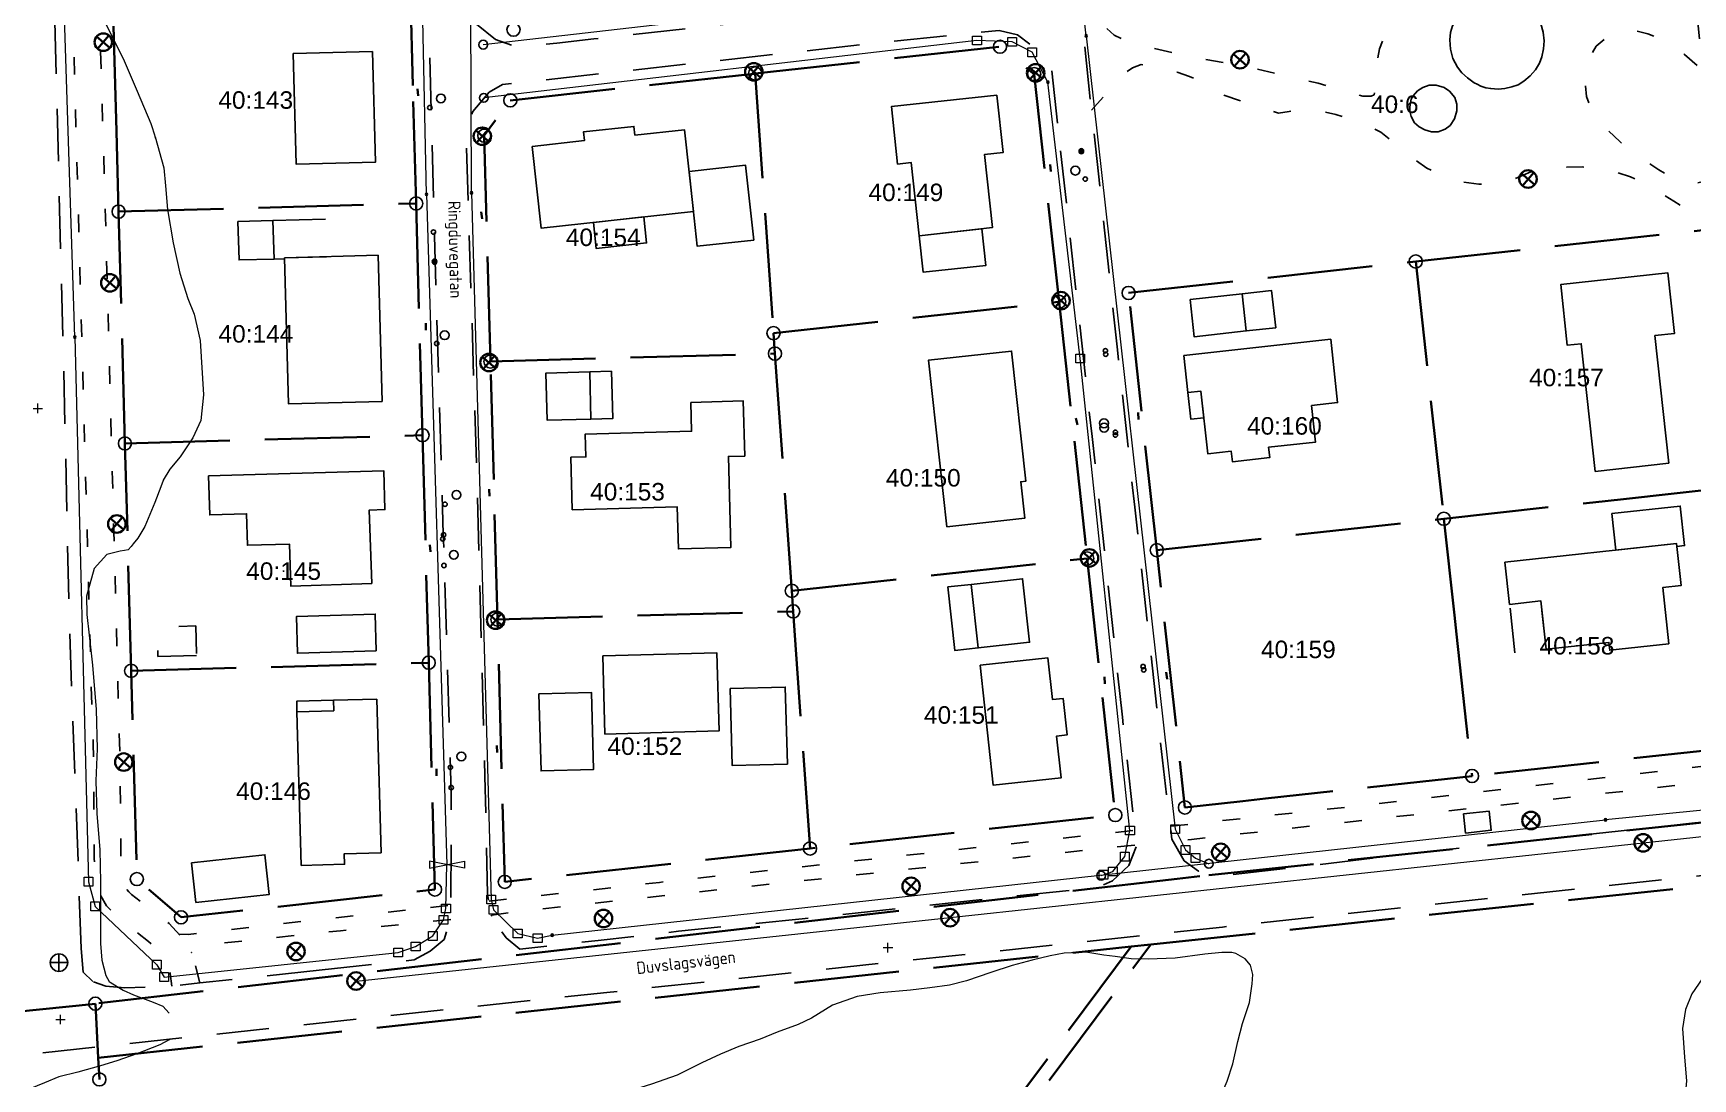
# Model space of a CAD drawing. Header units: metres. Extents: x -12 to 120691, y -61 to 6149382.
# Drawn here: x 119829.8 to 120019.4, y 6148450.2 to 6148569.7 of the extents above; entities that cross this region are included whole.
import ezdxf
from ezdxf.enums import TextEntityAlignment as Align

# ---------------------------------------------------------------- set-up
doc = ezdxf.new("R2010")
doc.units = ezdxf.units.M
for name, pattern in [('Annan_avgränsning_gångban', [6, 2, -4]), ('Annan_avgränsning_körbana', [10, 6, -4]), ('Fastighetsgräns', [16, 12, -4]), ('Heldragen__fast_', [0]), ('Heldragen__skalber__', [0]), ('Heldragen_linje', [2, 1, 1]), ('Streckad__fast_', [10.24, 5.12, -5.12]), ('Stödmur', [0])]:
    doc.linetypes.add(name, pattern=pattern)
doc.layers.get('0').update_dxf_attribs({"linetype": 'CONTINUOUS'})
for name, color, linetype, lineweight in [('BOSTAD.L_LINE', 9, 'Heldragen_linje', 25), ('BYGPREL_LINE', 9, 'Streckad__fast_', 25), ('DR_LINE', 9, 'Heldragen__fast_', 18), ('FASTGR_LINE', 7, 'Fastighetsgräns', 35), ('GÅNGBK_LINE', 9, 'Annan_avgränsning_gångban', 25), ('HÖJDK-1_LINE', 9, 'Heldragen_linje', 18), ('HÖJDK-2_LINE', 9, 'Heldragen_linje', 18), ('KÖRBANK_LINE', 9, 'Annan_avgränsning_körbana', 25), ('LINJE_LINE', 9, 'Heldragen__fast_', 18), ('SKÄRMTL_LINE', 9, 'Heldragen_linje', 25), ('STÖDM_LINE', 9, 'Stödmur', 25), ('TBOSTL_LINE', 9, 'Heldragen_linje', 25), ('TRAFO.L_LINE', 9, 'Heldragen_linje', 25), ('TSKÄRTL_LINE', 9, 'Heldragen_linje', 25), ('TUTHU.L_LINE', 9, 'Heldragen_linje', 25), ('UTHUSL_LINE', 9, 'Heldragen_linje', 25)]:
    doc.layers.add(name, color=color, linetype=linetype, lineweight=lineweight)
for name, color, linetype in [('DAG_POINT', 3, 'CONTINUOUS'), ('DDI_POINT', 9, 'CONTINUOUS'), ('DIB_POINT', 9, 'CONTINUOUS'), ('DRG_POINT', 3, 'CONTINUOUS'), ('DRN_POINT', 7, 'CONTINUOUS'), ('DSP_POINT', 9, 'CONTINUOUS'), ('FASTID_POINT', 9, 'CONTINUOUS'), ('FIXP_POINT', 9, 'CONTINUOUS'), ('FREGNRT_TEXT', 9, 'CONTINUOUS'), ('GRÄ_POINT', 9, 'CONTINUOUS'), ('HPF_POINT', 7, 'CONTINUOUS'), ('SAG_POINT', 1, 'CONTINUOUS'), ('STOLP.B_POINT', 9, 'CONTINUOUS'), ('VSV_POINT', 5, 'CONTINUOUS'), ('väg-gatunamn text', 3, 'CONTINUOUS')]:
    doc.layers.add(name, color=color, linetype=linetype)
doc.styles.add('ISO', font='iso.shx')
doc.styles.add('Standard_CAD', font='ARIAL.TTF', dxfattribs={"height": 0.2})

# ---------------------------------------------------------------- blocks, each defined once
blk = doc.blocks.new('Plus__fast_')
at = {"color": 0, "linetype": 'Heldragen__skalber__', "lineweight": 0, "flags": 128}
for points in [[(-0.0675, 0), (0.0675, 0)], [(0, -0.0675), (0, 0.0675)]]:
    blk.add_lwpolyline(points, dxfattribs=at)
blk = doc.blocks.new('Belysningsstolpe')
at = {"color": 0, "linetype": 'Heldragen__skalber__', "lineweight": 35, "flags": 128}
for points in [[(-0.38, 0.325), (0.38, -0.325)], [(-0.325, -0.38), (0.325, 0.38)]]:
    blk.add_lwpolyline(points, dxfattribs=at)
at = {"color": 0, "linetype": 'Heldragen__skalber__', "lineweight": 35}
blk.add_circle((0, 0), 0.5, dxfattribs=at)
blk = doc.blocks.new('Gränspunkt')
at = {"color": 0, "linetype": 'Heldragen__skalber__', "lineweight": 25}
blk.add_circle((0, 0), 0.5, dxfattribs=at)
blk = doc.blocks.new('Rektangel')
at = {"color": 0, "linetype": 'Heldragen__skalber__', "lineweight": 0, "flags": 128}
blk.add_lwpolyline([(-0.5, -0.5), (-0.5, 0.5), (0.5, 0.5), (0.5, -0.5), (-0.5, -0.5)], dxfattribs=at)
blk = doc.blocks.new('Stompunkt_i_höjd')
at = {"color": 0, "linetype": 'Heldragen__skalber__', "lineweight": 25, "flags": 128}
for points in [[(0.5, 0), (-0.5, 0)], [(0, 0.5), (0, -0.5)]]:
    blk.add_lwpolyline(points, dxfattribs=at)
at = {"color": 0, "linetype": 'Heldragen__skalber__', "lineweight": 25}
blk.add_circle((0, 0), 0.5, dxfattribs=at)
blk = doc.blocks.new('DOSSYMB_22')
at = {"color": 0, "linetype": 'Heldragen__skalber__', "lineweight": 0, "flags": 128}
blk.add_lwpolyline([(-50, 10), (-50, -10), (50, 10), (50, -10), (-50, 10)], dxfattribs=at)
blk = doc.blocks.new('DIB')
blk.add_hatch(color=0).paths.add_polyline_path([(0.3, 0, 1), (-0.3, 0, 1)], flags=0)
at = {"color": 0, "linetype": 'Heldragen__skalber__', "lineweight": 0, "flags": 128}
blk.add_lwpolyline([(0.3, 0, 1), (-0.3, 0, 1), (0.3, 0)], format="xyb", dxfattribs=at)
blk = doc.blocks.new('Cirkel')
blk.add_ellipse((0, 0), major_axis=(0.5, 0), ratio=1)
blk = doc.blocks.new('Rutnätspunkt_1')
at = {"color": 0, "linetype": 'Heldragen__skalber__', "lineweight": 25, "flags": 128}
for points in [[(-0.5, 0), (-0.08, 0)], [(0, 0.5), (0, 0.08)], [(0.5, 0), (0.08, 0)], [(0, -0.5), (0, -0.08)]]:
    blk.add_lwpolyline(points, dxfattribs=at)
blk = doc.blocks.new('Ventil')
at = {"color": 0, "linetype": 'Heldragen__skalber__', "lineweight": 35, "flags": 128}
blk.add_lwpolyline([(-0.4, 0), (0.4, 0)], dxfattribs=at)

msp = doc.modelspace()

# ---------------------------------------------------------------- linework, layer by layer
at = {"layer": 'BOSTAD.L_LINE', "flags": 128}
for points in [[(119868.607, 6148567.66), (119868.954, 6148555.004), (119859.897, 6148554.756), (119859.55, 6148567.411), (119868.607, 6148567.66)], [(119939.931, 6148562.666), (119940.65, 6148556.096), (119938.506, 6148555.861), (119939.42, 6148547.511), (119931.059, 6148546.596), (119930.145, 6148554.946), (119928.598, 6148554.776), (119927.879, 6148561.347), (119939.931, 6148562.666)], [(119886.845, 6148556.801), (119892.809, 6148557.455), (119892.7, 6148558.449), (119898.466, 6148559.081), (119898.575, 6148558.087), (119904.24, 6148558.707), (119905.264, 6148549.363), (119887.868, 6148547.457), (119886.845, 6148556.801)], [(119869.705, 6148527.661), (119869.246, 6148544.355), (119858.55, 6148544.061), (119859.009, 6148527.368), (119869.705, 6148527.661)], [(120016.717, 6148520.583), (120008.297, 6148519.661), (120006.7, 6148534.253), (120005.109, 6148534.079), (120004.351, 6148541.007), (120016.598, 6148542.349), (120017.356, 6148535.42), (120015.119, 6148535.175), (120016.717, 6148520.583)], [(119934.215, 6148513.335), (119932.132, 6148532.371), (119941.625, 6148533.41), (119943.252, 6148518.549), (119942.655, 6148518.483), (119943.113, 6148514.309), (119934.215, 6148513.335)], [(119961.297, 6148532.914), (119978.077, 6148534.75), (119978.869, 6148527.514), (119975.887, 6148527.187), (119976.344, 6148523.012), (119970.975, 6148522.424), (119971.106, 6148521.232), (119966.852, 6148520.766), (119966.721, 6148521.959), (119964.037, 6148521.665), (119963.253, 6148528.822), (119961.762, 6148528.659), (119961.297, 6148532.914)], [(119904.959, 6148527.549), (119910.957, 6148527.714), (119911.13, 6148521.416), (119909.271, 6148521.365), (119909.556, 6148510.969), (119903.558, 6148510.805), (119903.426, 6148515.602), (119891.432, 6148515.274), (119891.267, 6148521.272), (119892.977, 6148521.318), (119892.905, 6148523.918), (119905.051, 6148524.251), (119904.959, 6148527.549)], [(119868.523, 6148506.828), (119859.255, 6148506.552), (119859.112, 6148511.35), (119854.316, 6148511.212), (119854.212, 6148514.811), (119850.006, 6148514.693), (119849.877, 6148519.14), (119869.899, 6148519.721), (119870.027, 6148515.293), (119868.228, 6148515.241), (119868.523, 6148506.828)], [(120016.712, 6148499.961), (120016.01, 6148506.372), (120018.098, 6148506.601), (120017.569, 6148511.421), (119997.986, 6148509.277), (119998.514, 6148504.456), (120002.093, 6148504.847), (120002.697, 6148499.331), (120009.855, 6148500.115), (120009.952, 6148499.221), (120016.712, 6148499.961)], [(119894.905, 6148498.562), (119907.949, 6148498.922), (119908.196, 6148489.996), (119895.151, 6148489.635), (119894.905, 6148498.562)], [(119938.023, 6148497.501), (119945.776, 6148498.35), (119946.299, 6148493.579), (119947.492, 6148493.71), (119947.949, 6148489.534), (119946.756, 6148489.404), (119947.279, 6148484.633), (119939.525, 6148483.783), (119938.023, 6148497.501)], [(119869.099, 6148493.633), (119869.58, 6148476.08), (119865.381, 6148475.965), (119865.414, 6148474.765), (119860.456, 6148474.629), (119859.975, 6148492.181), (119864.174, 6148492.297), (119864.141, 6148493.497), (119869.099, 6148493.633)]]:
    msp.add_lwpolyline(points, dxfattribs=at)
at = {"layer": 'BYGPREL_LINE', "flags": 128}
for points in [[(119999.119, 6148498.939), (119998.514, 6148504.456), (120002.093, 6148504.847), (120002.697, 6148499.331), (119999.119, 6148498.939)], [(119848.496, 6148498.606), (119844.092, 6148498.491), (119844.013, 6148501.873), (119848.414, 6148502.002), (119848.496, 6148498.606)]]:
    msp.add_lwpolyline(points, dxfattribs=at)
at = {"layer": 'DR_LINE', "flags": 128}
for points in [[(119834.584, 6148535.01), (119832.31, 6148605.805)], [(119950.138, 6148569.42), (119946.914, 6148598.899)], [(119874.762, 6148551.321), (119873.92, 6148591.14)], [(119944.104, 6148580.593), (119942.539, 6148576.822), (119939.936, 6148575.301), (119936.845, 6148574.811), (119881.259, 6148568.422)], [(119879.922, 6148551.485), (119879.836, 6148572.637)], [(119950.138, 6148569.42), (119960.295, 6148478.781), (119961.49, 6148476.395), (119962.63, 6148475.474), (119964.149, 6148474.825)], [(119945.772, 6148564.127), (119943.956, 6148567.549), (119941.677, 6148568.741), (119937.664, 6148568.9), (119881.318, 6148562.347)], [(119951.839, 6148473.459), (119952.11, 6148473.568), (119953.194, 6148473.948), (119954.549, 6148475.631), (119955.143, 6148478.614), (119949.461, 6148532.573), (119945.772, 6148564.127)], [(119874.762, 6148551.321), (119877.102, 6148474.702)], [(119879.922, 6148551.485), (119882.149, 6148470.747), (119882.421, 6148469.554), (119885.189, 6148466.844), (119887.467, 6148466.304), (119889.137, 6148466.664)], [(119834.584, 6148535.01), (119836.156, 6148472.771), (119836.917, 6148469.952), (119843.973, 6148463.287), (119844.787, 6148461.877), (119871.523, 6148464.664), (119873.529, 6148465.371), (119875.481, 6148466.565), (119876.727, 6148468.41), (119876.997, 6148469.712), (119877.102, 6148474.702)], [(120041.045, 6148482.974), (120009.477, 6148479.839)], [(119889.137, 6148466.664), (120009.477, 6148479.839)]]:
    msp.add_lwpolyline(points, dxfattribs=at)
at = {"layer": 'FASTGR_LINE', "flags": 128}
for points in [[(119872.886, 6148575.766), (119873.265, 6148561.939)], [(119839.339, 6148558.557), (119838.892, 6148574.834)], [(119912.316, 6148565.123), (119940.294, 6148568.188), (119944.196, 6148565.06), (119947.046, 6148539.033)], [(119884.345, 6148562.061), (119912.316, 6148565.123)], [(119912.316, 6148565.123), (119914.418, 6148535.461)], [(119873.265, 6148561.939), (119873.585, 6148550.277)], [(119882.077, 6148532.222), (119881.367, 6148558.027), (119884.345, 6148562.061)], [(119839.592, 6148549.343), (119839.339, 6148558.557)], [(119839.592, 6148549.343), (119873.585, 6148550.277)], [(119840.317, 6148522.853), (119839.592, 6148549.343)], [(119873.585, 6148550.277), (119874.312, 6148523.787)], [(119987.787, 6148543.64), (120020.59, 6148547.232), (120022.77, 6148527.323)], [(119954.983, 6148540.048), (119987.787, 6148543.64)], [(119987.787, 6148543.64), (119991.005, 6148514.247)], [(119914.418, 6148535.461), (119947.046, 6148539.033)], [(119947.046, 6148539.033), (119950.256, 6148509.707)], [(119958.202, 6148510.654), (119954.983, 6148540.048)], [(119914.418, 6148535.461), (119914.584, 6148533.116)], [(119882.077, 6148532.222), (119914.584, 6148533.116)], [(119882.886, 6148502.734), (119882.077, 6148532.222)], [(119914.584, 6148533.116), (119916.505, 6148506.013)], [(119840.317, 6148522.853), (119874.312, 6148523.787)], [(119841.031, 6148496.862), (119840.317, 6148522.853)], [(119874.312, 6148523.787), (119875.025, 6148497.797)], [(120023.809, 6148517.839), (120027.028, 6148488.439), (119994.225, 6148484.847)], [(120008.027, 6148516.11), (120011.519, 6148516.492)], [(120011.519, 6148516.492), (120023.809, 6148517.839)], [(119991.005, 6148514.247), (120008.027, 6148516.11)], [(119958.202, 6148510.654), (119991.005, 6148514.247)], [(119991.005, 6148514.247), (119992.212, 6148503.238)], [(119968.044, 6148481.979), (119961.42, 6148481.254), (119958.202, 6148510.654)], [(119916.505, 6148506.013), (119950.256, 6148509.707)], [(119950.256, 6148509.707), (119953.466, 6148480.384), (119918.591, 6148476.565)], [(119916.505, 6148506.013), (119916.671, 6148503.662)], [(119882.886, 6148502.734), (119916.671, 6148503.662)], [(119916.671, 6148503.662), (119918.591, 6148476.565)], [(119992.212, 6148503.238), (119992.449, 6148501.06)], [(119918.591, 6148476.565), (119883.709, 6148472.746), (119882.886, 6148502.734)], [(119992.449, 6148501.06), (119994.225, 6148484.847)], [(119875.025, 6148497.797), (119875.738, 6148471.873), (119846.727, 6148468.697), (119841.684, 6148473.067), (119841.031, 6148496.862)], [(119841.031, 6148496.862), (119875.025, 6148497.797)], [(120135.188, 6148491.808), (119963.131, 6148473.403)], [(119957.508, 6148465.587), (120132.484, 6148484.176)], [(119994.225, 6148484.847), (119970.633, 6148482.263)], [(119970.633, 6148482.263), (119968.044, 6148481.979)], [(119960.531, 6148473.109), (119836.936, 6148458.828)], [(119963.131, 6148473.403), (119960.531, 6148473.109)], [(119837.264, 6148452.653), (119955.279, 6148465.367)], [(119955.279, 6148465.367), (119840.23, 6148311.098)], [(119840.619, 6148308.992), (119957.508, 6148465.587)], [(119955.279, 6148465.367), (119957.508, 6148465.587)], [(119827.559, 6148457.858), (119836.936, 6148458.828)], [(119837.264, 6148452.653), (119836.936, 6148458.828)], [(119837.396, 6148450.174), (119837.264, 6148452.653)]]:
    msp.add_lwpolyline(points, dxfattribs=at)
at = {"layer": 'GÅNGBK_LINE', "flags": 128}
for points in [[(119831.152, 6148607.371), (119832.34, 6148607.324), (119832.89, 6148607.014), (119833.021, 6148606.881), (119833.421, 6148606.161), (119835.076, 6148546.179), (119836.478, 6148495.023), (119836.707, 6148488.536), (119836.817, 6148475.378), (119836.924, 6148473.632), (119837.086, 6148472.493), (119837.489, 6148471.305), (119838.226, 6148470.001), (119839.721, 6148468.476), (119843.019, 6148465.936), (119844.55, 6148464.417), (119845.002, 6148463.641), (119845.264, 6148462.999), (119845.502, 6148462.275), (119845.684, 6148460.833)], [(119848.866, 6148461.202), (119848.357, 6148463.231), (119847.882, 6148464.773), (119846.858, 6148466.409), (119845.361, 6148467.979), (119841.069, 6148471.298), (119840.76, 6148471.604), (119840.215, 6148472.297), (119839.888, 6148473.31), (119839.757, 6148486.153), (119838.184, 6148545.38), (119836.433, 6148606.282), (119837.277, 6148607.24), (119838.241, 6148607.287), (119862.666, 6148608.599)], [(120019.359, 6148577.075), (120017.495, 6148575.145), (120016.818, 6148574.444), (120016.142, 6148573.738), (120015.307, 6148573.195), (120013.629, 6148572.412), (120011.827, 6148572.017), (120009.769, 6148571.644), (120008.182, 6148571.459), (120006.593, 6148571.608), (120005.411, 6148572.088), (120004.106, 6148573.082), (120002.112, 6148574.519), (119999.778, 6148575.856), (119997.211, 6148576.487), (119994.495, 6148576.663), (119992.16, 6148576.335), (119989.798, 6148575.596), (119987.729, 6148574.212), (119985.957, 6148572.44), (119984.514, 6148570.215), (119983.639, 6148567.956), (119983.268, 6148565.593), (119983.169, 6148563.395), (119983.052, 6148562.697), (119982.706, 6148562.547), (119981.757, 6148562.538), (119980.371, 6148562.904), (119976.658, 6148564.018), (119973.261, 6148564.791), (119967.694, 6148566.072), (119962.759, 6148566.892), (119957.279, 6148568.126), (119955.159, 6148568.669), (119953.354, 6148569.508), (119951.919, 6148570.79), (119950.912, 6148572.018), (119949.345, 6148573.928)], [(120021.951, 6148553.093), (120020.67, 6148552.798), (120019.776, 6148552.592), (120018.551, 6148552.775), (120017.127, 6148553.261), (120015.569, 6148554.11), (120014.043, 6148555.114), (120012.339, 6148556.332), (120011.093, 6148557.359), (120009.865, 6148558.542), (120008.655, 6148559.866), (120007.769, 6148561.136), (120007.319, 6148562.486), (120007.13, 6148564.133), (120007.203, 6148565.536), (120007.531, 6148566.765), (120008.416, 6148568.236), (120009.568, 6148569.203), (120010.771, 6148569.774), (120011.939, 6148570.03), (120013.092, 6148569.956), (120014.316, 6148569.647), (120016.121, 6148568.946), (120017.855, 6148567.869), (120018.488, 6148567.314), (120020.617, 6148565.451)], [(119950.748, 6148560.956), (119952.4, 6148562.787), (119952.811, 6148563.242), (119953.631, 6148564.297), (119954.578, 6148565.184), (119955.447, 6148565.766), (119956.406, 6148566.147), (119957.556, 6148565.996), (119959.029, 6148565.695), (119960.549, 6148565.297), (119961.962, 6148564.789), (119963.062, 6148564.245), (119964.442, 6148563.465), (119965.198, 6148562.852), (119972.122, 6148560.588), (119973.339, 6148560.791), (119974.466, 6148560.969), (119975.674, 6148561.008), (119976.806, 6148560.865), (119978.659, 6148560.44), (119980.445, 6148559.889), (119982.118, 6148559.32), (119983.814, 6148558.411), (119985.51, 6148557.037), (119986.947, 6148555.762), (119989.073, 6148554.3), (119990.94, 6148553.434), (119993.263, 6148552.705), (119994.995, 6148552.476), (119996.931, 6148552.484), (119998.964, 6148553.039), (120000.933, 6148553.881), (120002.839, 6148554.258), (120005.054, 6148554.411), (120006.858, 6148554.451), (120008.632, 6148554.265), (120010.578, 6148553.908), (120012.335, 6148553.311), (120013.971, 6148552.557), (120015.675, 6148551.55), (120017.297, 6148550.542), (120018.684, 6148549.605), (120019.96, 6148548.501), (120020.877, 6148547.538), (120022.764, 6148545.558)], [(119959.763, 6148479.101), (119985.82, 6148481.938), (120029.221, 6148486.961)], [(120029.333, 6148485.081), (120026.844, 6148484.833), (120000.918, 6148481.904), (119962.169, 6148477.61), (119960.089, 6148477.355)], [(119881.914, 6148470.534), (119901.376, 6148472.694), (119953.317, 6148478.382), (119955.678, 6148478.646)], [(119882.175, 6148468.838), (119882.247, 6148468.939), (119885.556, 6148469.399), (119932.101, 6148474.436), (119953.644, 6148476.736), (119955.861, 6148476.972)], [(119846.518, 6148466.765), (119847.527, 6148466.734), (119857.76, 6148467.928), (119875.22, 6148469.816)], [(119875.22, 6148469.816), (119877.547, 6148470.068)], [(119877.539, 6148468.453), (119875.49, 6148468.249), (119864.947, 6148467.16), (119849.324, 6148465.527), (119848.609, 6148465.251), (119847.938, 6148464.662), (119847.921, 6148464.647)]]:
    msp.add_lwpolyline(points, dxfattribs=at)
at = {"layer": 'HÖJDK-1_LINE', "flags": 128}
msp.add_lwpolyline([(120074.375, 6148367.805), (120074.58, 6148368.437), (120074.924, 6148369.419), (120075.429, 6148371.015), (120075.883, 6148372.737), (120076.33, 6148374.606), (120076.746, 6148376.55), (120077.144, 6148378.842), (120077.472, 6148381.183), (120077.676, 6148383.527), (120078.145, 6148386.162), (120078.806, 6148388.374), (120079.488, 6148390.189), (120079.95, 6148392.008), (120080.24, 6148393.585), (120080.699, 6148395.8), (120081.453, 6148398.578), (120082.383, 6148400.759), (120083.293, 6148403.164), (120083.887, 6148405.055), (120084.961, 6148407.332), (120086.197, 6148409.582), (120088.456, 6148412.429), (120089.862, 6148414.453), (120091.111, 6148417.024), (120092.936, 6148419.928), (120095.052, 6148422.803), (120097.497, 6148425.769), (120099.988, 6148428.933), (120102.99, 6148431.647), (120105.35, 6148433.441), (120107.806, 6148435.137), (120110.043, 6148437.048), (120112.617, 6148439.602), (120114.96, 6148442.25), (120116.465, 6148444.42), (120117.722, 6148446.866), (120118.234, 6148448.635), (120118.634, 6148451.174), (120118.24, 6148453.109), (120117.283, 6148455.056), (120116.812, 6148456.87), (120116.862, 6148458.945), (120116.305, 6148460.562), (120116.044, 6148461.692), (120116.322, 6148463.194), (120116.935, 6148464.937), (120117.496, 6148466.557), (120118.125, 6148467.978), (120119.011, 6148469.134), (120119.993, 6148470.24), (120121.174, 6148471.253), (120123.198, 6148472.379), (120125.665, 6148473.417), (120128.577, 6148474.391), (120131.094, 6148475.464), (120132.761, 6148476.595), (120133.846, 6148477.822), (120134.497, 6148478.933), (120134.642, 6148479.759), (120134.361, 6148480.345), (120133.837, 6148481.258), (120133.39, 6148481.797), (120132.818, 6148482.207), (120131.801, 6148482.697), (120130.819, 6148483.041), (120129.697, 6148483.175), (120128.475, 6148483.222), (120127.361, 6148483.119), (120125.801, 6148482.986), (120124.216, 6148482.819), (120122.135, 6148482.631), (120119.461, 6148482.339), (120117.082, 6148482.044), (120115.078, 6148481.938), (120112.605, 6148481.873), (120109.86, 6148481.79), (120106.84, 6148481.585), (120103.87, 6148481.377), (120101.147, 6148481.159), (120098.521, 6148480.823), (120095.867, 6148480.384), (120093.263, 6148479.976), (120089.897, 6148479.701), (120085.842, 6148479.313), (120082.153, 6148478.983), (120078.809, 6148478.674), (120075.763, 6148478.31), (120072.665, 6148477.929), (120069.789, 6148477.491), (120067.384, 6148477.04), (120065.295, 6148476.438), (120063.454, 6148475.797), (120061.337, 6148475.003), (120059.742, 6148473.746), (120058.547, 6148471.596), (120058.132, 6148469.404), (120058.214, 6148468.067), (120058.222, 6148465.521), (120057.892, 6148463.378), (120057.053, 6148461.517), (120055.721, 6148459.491), (120054.284, 6148456.974), (120053.804, 6148455.092), (120053.31, 6148454.431), (120052.4, 6148454.041), (120051.239, 6148454.055), (120048.48, 6148454.493), (120046.444, 6148455.333), (120043.867, 6148457.431), (120041.756, 6148459.488), (120039.368, 6148461.189), (120037.564, 6148462.444), (120036.637, 6148463.112), (120035.597, 6148464.169), (120034.165, 6148465.461), (120032.284, 6148466), (120030.312, 6148466.248), (120027.939, 6148466.236), (120026.128, 6148465.899), (120024.581, 6148465.136), (120021.372, 6148462.898), (120019.344, 6148459.948), (120018.615, 6148458.182), (120018.255, 6148455.99), (120018.483, 6148452.723), (120018.717, 6148450), (120018.483, 6148447.459), (120017.778, 6148444.754), (120017.334, 6148442.884), (120017.339, 6148440.858), (120017.3, 6148438.288), (120016.436, 6148435.981), (120014.924, 6148433.614), (120012.921, 6148431.232), (120011.557, 6148429.379), (120009.458, 6148427.024), (120007.548, 6148424.688), (120006.316, 6148421.773), (120005.881, 6148419.778), (120005.296, 6148417.294), (120004.601, 6148415.182), (120004.272, 6148413.866), (120003.974, 6148412.056), (120003.195, 6148410.266), (120001.497, 6148408.424), (119999.834, 6148408.051), (119997.441, 6148408.314), (119994.61, 6148408.878), (119991.838, 6148409.943), (119988.513, 6148411.746), (119985.081, 6148413.182), (119982.362, 6148414.408), (119978.881, 6148416.235), (119975.401, 6148418.01), (119972.833, 6148419.375), (119971.418, 6148420.713), (119969.288, 6148422.922), (119966.151, 6148426.593), (119964.426, 6148429.098), (119964.111, 6148430.204), (119963.498, 6148432.663), (119962.765, 6148435.842), (119962.844, 6148437.793), (119963.117, 6148440.358), (119963.472, 6148443.613), (119963.635, 6148444.864), (119963.666, 6148444.9), (119964.111, 6148445.881), (119964.888, 6148447.15), (119965.552, 6148448.373), (119966.241, 6148449.966), (119966.911, 6148451.955), (119967.476, 6148454.489), (119967.987, 6148456.555), (119968.781, 6148458.962), (119969.117, 6148461.08), (119969.19, 6148462.179), (119968.901, 6148463.248), (119968.311, 6148463.952), (119967.772, 6148464.264), (119967.247, 6148464.552), (119966.792, 6148464.695), (119965.655, 6148464.668), (119963.699, 6148464.492), (119960.304, 6148464.019), (119957.236, 6148463.9), (119955.285, 6148463.964), (119953.436, 6148464.218), (119952.154, 6148464.392), (119950.084, 6148464.714), (119947.635, 6148464.616), (119946.022, 6148464.298), (119943.96, 6148463.789), (119941.7, 6148463.188), (119939.237, 6148462.376), (119936.475, 6148461.434), (119934.538, 6148460.958), (119932.282, 6148460.639), (119930.052, 6148460.381), (119926.611, 6148460.072), (119923.958, 6148459.659), (119921.145, 6148458.653), (119918.768, 6148457.156), (119917.246, 6148456.455), (119914.831, 6148455.567), (119912.888, 6148454.773), (119910.473, 6148453.951), (119908.355, 6148453.049), (119906.21, 6148452.064), (119903.414, 6148450.652), (119900.477, 6148449.636), (119898.139, 6148448.911), (119896.063, 6148447.658), (119893.199, 6148444.865), (119890.082, 6148442.211), (119887.972, 6148440.477), (119886.765, 6148439.433), (119885.232, 6148438.203), (119883.507, 6148437.192), (119881.565, 6148436.42), (119879.743, 6148435.604), (119877.93, 6148434.513), (119877.842, 6148434.445), (119877.83, 6148434.439), (119877.742, 6148434.394), (119876.908, 6148434.021), (119876.234, 6148433.708), (119874.994, 6148432.867), (119872.994, 6148431.745), (119871.389, 6148430.58), (119868.628, 6148427.787), (119867.001, 6148426.243), (119865.57, 6148425.199), (119864.288, 6148424.088), (119862.961, 6148422.545), (119861.592, 6148420.323), (119860.087, 6148417.832), (119858.488, 6148415.516), (119857.378, 6148413.263), (119857.002, 6148410.447), (119857.376, 6148406.225), (119857.519, 6148403.108), (119857.698, 6148399.794), (119857.795, 6148396.949), (119857.246, 6148394.092), (119856.863, 6148391.431), (119856.418, 6148389.216), (119855.976, 6148387.396), (119856.221, 6148384.4), (119855.697, 6148380.659), (119854.429, 6148377.348), (119853.254, 6148374.727), (119852.718, 6148372.809), (119852.522, 6148372.263), (119852.43, 6148372.042), (119852.122, 6148370.751), (119851.759, 6148367.527), (119851.6, 6148364.811), (119851.559, 6148362.588), (119851.708, 6148360.335), (119852.006, 6148356.671), (119851.678, 6148353.514), (119850.709, 6148350.888), (119849.37, 6148349.259), (119848.062, 6148347.74), (119846.862, 6148346.157), (119846.329, 6148344.364), (119846.068, 6148342.738), (119846.185, 6148341.697), (119846.466, 6148340.654), (119847.039, 6148339.518), (119847.484, 6148338.854), (119847.521, 6148338.835), (119847.509, 6148338.835), (119847.521, 6148338.835), (119847.539, 6148338.791), (119847.769, 6148338.496), (119848.099, 6148337.959), (119848.737, 6148337.681), (119849.978, 6148337.315), (119851.7, 6148336.909), (119853.378, 6148336.79), (119855.775, 6148336.753), (119859.084, 6148336.59), (119861.111, 6148336.617), (119862.37, 6148336.534), (119863.217, 6148336.239), (119864.199, 6148335.891)], dxfattribs=at)
at = {"layer": 'HÖJDK-2_LINE', "flags": 128}
for points in [[(119829.875, 6148772.118), (119830.184, 6148770.974), (119831.714, 6148768.667), (119833.715, 6148767.47), (119835.693, 6148766.875), (119838.835, 6148766.489), (119842.811, 6148765.791), (119844.073, 6148764.934), (119844.686, 6148763.818), (119844.993, 6148761.935), (119843.888, 6148759.638), (119842.002, 6148757.924), (119839.311, 6148752.85), (119839.565, 6148749.779), (119839.783, 6148748.307), (119839.443, 6148746.977), (119839.451, 6148745.021), (119840.092, 6148743.56), (119841.364, 6148742.732), (119845.342, 6148740.586), (119847.442, 6148739.401), (119849.269, 6148737.491), (119850.985, 6148734.862), (119851.299, 6148732.163), (119850.603, 6148728.725), (119848.645, 6148725.786), (119846.456, 6148724.18), (119843.555, 6148722.436), (119842.599, 6148721.641), (119840.574, 6148719.692), (119839.075, 6148717.964), (119837.873, 6148716.137), (119837.156, 6148714.431), (119837.471, 6148713.512), (119838.558, 6148713.22), (119840.91, 6148713.482), (119844.279, 6148714.126), (119847.373, 6148714.018), (119848.585, 6148713.014), (119849.053, 6148711.442), (119849.016, 6148709.214), (119848.337, 6148706.716), (119847.262, 6148704.516), (119845.947, 6148702.59), (119844.622, 6148700.874), (119843.584, 6148699.778), (119842.269, 6148699.14), (119840.85, 6148698.177), (119838.73, 6148697.007), (119836.475, 6148696.324), (119835.1, 6148696.097), (119832.907, 6148695.243), (119831.443, 6148694.249), (119830.162, 6148692.7), (119829.629, 6148690.005), (119829.618, 6148686.515), (119830.26, 6148682.601), (119831.365, 6148675.556), (119831.318, 6148674.554), (119831.07, 6148662.6), (119831.774, 6148649.925), (119832.211, 6148641.107), (119832.894, 6148625.71), (119833.244, 6148617.664), (119833.194, 6148610.338), (119833.504, 6148598.321), (119834.921, 6148582.97), (119836.834, 6148574.976), (119838.179, 6148570.702), (119840.101, 6148566.859), (119841.704, 6148563.105), (119843.266, 6148559.405)], [(119843.266, 6148559.405), (119843.411, 6148558.96), (119843.822, 6148557.74), (119843.773, 6148557.883), (119844.75, 6148554.361), (119844.965, 6148552.305), (119845.18, 6148549.589), (119845.837, 6148545.794), (119846.576, 6148542.319), (119847.514, 6148539.409), (119848.232, 6148537.621), (119848.908, 6148534.617), (119849.287, 6148528.424), (119848.977, 6148525.489), (119848.058, 6148523.511), (119846.639, 6148521.34), (119845.458, 6148519.905), (119844.682, 6148518.672), (119844.687, 6148518.617), (119844.421, 6148517.912), (119843.75, 6148516.12), (119842.605, 6148513.35), (119841.808, 6148512.031), (119841.263, 6148511.38), (119841.034, 6148511.064), (119840.672, 6148510.679), (119840.275, 6148510.6), (119839.773, 6148510.532), (119838.247, 6148510.169), (119836.799, 6148508.552), (119835.922, 6148505.405), (119835.946, 6148503.285), (119836.242, 6148500.932), (119836.602, 6148497.514), (119837.042, 6148492.463), (119837.158, 6148487.944), (119837.001, 6148484.289), (119837.115, 6148480.58), (119837.46, 6148476.402), (119837.51, 6148472.736), (119837.532, 6148467.885), (119837.515, 6148465.711), (119837.661, 6148463.805), (119838.154, 6148462.047), (119838.501, 6148461.348), (119838.513, 6148461.347), (119838.501, 6148461.354), (119838.623, 6148461.28), (119839.428, 6148460.78), (119840.112, 6148460.377), (119841.282, 6148459.841), (119843.539, 6148458.999), (119844.642, 6148458.538), (119845.384, 6148457.735)], [(119845.454, 6148454.818), (119845.371, 6148454.713), (119844.308, 6148454.127), (119841.692, 6148453.08), (119839.385, 6148452.283), (119837.519, 6148451.72), (119834.935, 6148451.016), (119832.749, 6148450.472), (119831.135, 6148449.779), (119828.817, 6148448.817), (119825.911, 6148448.095), (119824.147, 6148447.646), (119822.454, 6148446.983), (119820.14, 6148446.238), (119818.127, 6148445.67), (119815.806, 6148444.496), (119813.943, 6148442.235), (119813.034, 6148439.485), (119812.496, 6148436.159), (119812.235, 6148433.521), (119812.122, 6148431.699), (119812.06, 6148431.293), (119812.047, 6148431.287), (119812.019, 6148431.182), (119811.652, 6148429.608), (119811.233, 6148427.57), (119810.694, 6148425.864), (119810.288, 6148424.315), (119809.549, 6148422.784), (119808.789, 6148422.006), (119807.797, 6148421.222), (119806.363, 6148419.986), (119805.647, 6148419.387), (119805.371, 6148419.17), (119805.32, 6148419.134), (119805.283, 6148419.104), (119805.27, 6148419.098), (119805.207, 6148419.05), (119805.176, 6148419.026), (119805.151, 6148419.008), (119805.132, 6148418.99)]]:
    msp.add_lwpolyline(points, dxfattribs=at)
at = {"layer": 'KÖRBANK_LINE', "flags": 128}
for points in [[(119835.322, 6148465.137), (119833.976, 6148502.13), (119833.24, 6148534.785), (119832.343, 6148569.543), (119831.152, 6148607.371), (119829.663, 6148640.503), (119828.449, 6148667.906), (119827.662, 6148689.429), (119826.532, 6148709.179), (119825.325, 6148724.918), (119824.494, 6148741.201), (119823.263, 6148758.635), (119821.781, 6148773.738), (119819.949, 6148787.827), (119817.467, 6148804.969), (119814.704, 6148821.245), (119813.244, 6148829.826), (119811.278, 6148840.785), (119808.144, 6148854.019), (119805.818, 6148864.137), (119802.439, 6148875.731), (119800.625, 6148882.054), (119798.839, 6148888.394)], [(119862.519, 6148462.67), (119869.132, 6148463.389), (119873.362, 6148463.826), (119875.196, 6148464.837), (119876.774, 6148466.148), (119877.539, 6148468.453), (119877.605, 6148482.801), (119876.689, 6148512.479), (119875.681, 6148546.593), (119874.484, 6148592.486), (119874.426, 6148604.233), (119878.262, 6148604.537), (119878.616, 6148590.003), (119879.003, 6148573.88), (119880.468, 6148570.767), (119882.638, 6148569.003), (119884.971, 6148568.187), (119889.644, 6148568.601), (119893.883, 6148569.089), (119933.02, 6148573.387), (119939.775, 6148574.184), (119941.591, 6148575.139), (119943.191, 6148576.667), (119944.236, 6148578.675), (119944.633, 6148580.4), (119942.738, 6148597.934), (119941.231, 6148611.913), (119945.043, 6148612.398), (119947.801, 6148588.137), (119949.201, 6148575.256), (119953.714, 6148533.551), (119955.688, 6148515.578), (119958.969, 6148485.651), (119959.944, 6148477.611), (119961.331, 6148475.167), (119962.964, 6148473.96), (119965.349, 6148473.401), (119993.661, 6148476.705), (120019.695, 6148479.5), (120023.59, 6148479.844), (120025.248, 6148479.989), (120027.592, 6148481.461), (120028.785, 6148483.229), (120029.427, 6148485.398), (120029.13, 6148487.767), (120025.459, 6148520.588), (120019.776, 6148573.253), (120014.785, 6148619.037), (120018.556, 6148619.466), (120020.641, 6148601.948), (120022.099, 6148588.514), (120022.59, 6148587.643), (120023.997, 6148585.61), (120026.444, 6148584.257), (120028.189, 6148583.852), (120059.589, 6148587.295), (120079.512, 6148589.388), (120080.51, 6148589.621), (120081.246, 6148590.442), (120082.455, 6148592.119), (120083.541, 6148594.321), (120083.941, 6148596.699), (120077.259, 6148613.3), (120072.2, 6148626.378), (120075.648, 6148627.862), (120111.307, 6148540.162), (120129.156, 6148496.221), (120130.455, 6148493.199), (120131.847, 6148490.461), (120133.28, 6148489.285), (120134.328, 6148489.312), (120138.94, 6148489.251)], [(119947.218, 6148556.293), (119950.808, 6148523.654), (119954.276, 6148491.563), (119955.875, 6148476.838), (119955.01, 6148474.609), (119953.133, 6148472.858), (119951.49, 6148472.111), (119941.587, 6148471.071), (119917.69, 6148468.534), (119903.581, 6148467.102), (119894.399, 6148466.053), (119885.43, 6148465.053), (119883.869, 6148466.343), (119882.175, 6148468.838), (119881.747, 6148471.336), (119881.451, 6148484.818), (119880.541, 6148518.323), (119879.287, 6148558.699), (119880.052, 6148560.797), (119881.918, 6148562.981), (119883.45, 6148563.867), (119926.193, 6148568.615), (119940.201, 6148570.057), (119942.299, 6148569.561), (119944.822, 6148567.601), (119946.212, 6148565.49), (119947.218, 6148556.293)], [(119792.503, 6148433.848), (119790.815, 6148436.769), (119791.513, 6148438.69), (119792.042, 6148440.66), (119793.561, 6148443.221), (119794.704, 6148444.884), (119797.215, 6148446.225), (119800.503, 6148447.759), (119803.305, 6148448.909), (119806.591, 6148450.012), (119810.543, 6148450.913), (119816.882, 6148451.943), (119826.512, 6148452.756), (119840.25, 6148454.231), (119895.385, 6148460.114), (119965.707, 6148467.585), (120051.922, 6148476.841), (120134.808, 6148485.635), (120139.001, 6148486.442)], [(119836.634, 6148461.371), (119835.543, 6148462.432), (119835.322, 6148465.137)], [(119862.519, 6148462.67), (119848.866, 6148461.202), (119845.684, 6148460.833), (119840.324, 6148460.628), (119838.15, 6148460.831), (119836.634, 6148461.371)]]:
    msp.add_lwpolyline(points, dxfattribs=at)
at = {"layer": 'LINJE_LINE', "flags": 128}
msp.add_lwpolyline([(119866.72, 6148461.42), (119934.586, 6148468.664), (120013.769, 6148477.215), (120093.124, 6148485.76), (120171.524, 6148493.878), (120243.829, 6148501.831), (120246.123, 6148502.276)], dxfattribs=at)
at = {"layer": 'SKÄRMTL_LINE', "flags": 128}
msp.add_lwpolyline([(119937.01, 6148506.749), (119942.875, 6148507.392), (119943.67, 6148500.131), (119937.805, 6148499.489), (119937.01, 6148506.749)], dxfattribs=at)
at = {"layer": 'STÖDM_LINE', "flags": 128}
for points in [[(120002.404, 6148567.93), (120002.213, 6148567.027), (120001.917, 6148566.296), (120001.489, 6148565.562), (120000.872, 6148564.856), (120000.15, 6148564.266), (119999.483, 6148563.848), (119998.757, 6148563.599), (119997.981, 6148563.429), (119997.194, 6148563.353), (119996.354, 6148563.399), (119995.804, 6148563.507), (119995.244, 6148563.686), (119994.806, 6148563.895), (119994.474, 6148564.071), (119993.719, 6148564.625), (119993.059, 6148565.216), (119992.557, 6148565.854), (119992.039, 6148566.86), (119991.76, 6148567.914), (119991.686, 6148568.964), (119991.775, 6148569.821), (119992.007, 6148570.561), (119992.334, 6148571.242), (119992.789, 6148572), (119993.555, 6148572.854), (119994.318, 6148573.418), (119995.246, 6148573.824), (119996.197, 6148574.073), (119997.383, 6148574.12), (119998.352, 6148574.018), (119999.366, 6148573.646), (120000.285, 6148573.077), (120001.081, 6148572.382), (120001.713, 6148571.525), (120002.081, 6148570.816), (120002.367, 6148569.854), (120002.448, 6148568.853), (120002.404, 6148567.93)], [(119991.731, 6148559.195), (119991.164, 6148558.753), (119990.369, 6148558.479), (119989.593, 6148558.461), (119988.826, 6148558.696), (119988.184, 6148559.051), (119987.657, 6148559.504), (119987.269, 6148560.204), (119987.122, 6148560.815), (119987.116, 6148561.324), (119987.279, 6148562.195), (119987.513, 6148562.588), (119987.983, 6148563.132), (119988.61, 6148563.544), (119989.338, 6148563.801), (119990.143, 6148563.792), (119991.033, 6148563.545), (119991.666, 6148563.108), (119992.253, 6148562.404), (119992.502, 6148561.624), (119992.47, 6148560.847), (119992.228, 6148559.943), (119991.731, 6148559.195)]]:
    msp.add_lwpolyline(points, dxfattribs=at)
at = {"layer": 'TBOSTL_LINE', "flags": 128}
msp.add_lwpolyline([(119893.832, 6148548.111), (119894.159, 6148545.128), (119899.924, 6148545.76), (119899.598, 6148548.743), (119893.832, 6148548.111)], dxfattribs=at)
at = {"layer": 'TRAFO.L_LINE', "flags": 128}
msp.add_lwpolyline([(119993.24, 6148480.515), (119996.173, 6148480.836), (119996.412, 6148478.649), (119993.479, 6148478.328), (119993.24, 6148480.515)], dxfattribs=at)
at = {"layer": 'TSKÄRTL_LINE', "flags": 128}
for points in [[(119863.231, 6148548.492), (119857.233, 6148548.326), (119857.353, 6148543.928), (119858.553, 6148543.961), (119858.55, 6148544.061), (119863.348, 6148544.193)], [(119962.005, 6148539.308), (119967.97, 6148539.961), (119968.435, 6148535.706), (119962.47, 6148535.054), (119962.005, 6148539.308)], [(119893.562, 6148525.635), (119888.564, 6148525.498), (119888.416, 6148530.896), (119893.414, 6148531.033), (119893.562, 6148525.635)], [(119961.762, 6148528.659), (119962.094, 6148525.627), (119963.586, 6148525.791), (119963.253, 6148528.822), (119961.762, 6148528.659)], [(119864.141, 6148493.497), (119864.174, 6148492.297), (119859.975, 6148492.181), (119859.942, 6148493.381), (119864.141, 6148493.497)]]:
    msp.add_lwpolyline(points, dxfattribs=at)
at = {"layer": 'TUTHU.L_LINE', "flags": 128}
for points in [[(119904.763, 6148553.936), (119911.224, 6148554.644), (119912.161, 6148546.095), (119905.699, 6148545.387), (119904.763, 6148553.936)], [(119853.234, 6148548.217), (119857.233, 6148548.326), (119857.353, 6148543.928), (119853.356, 6148543.818), (119853.234, 6148548.217)], [(119938.227, 6148547.381), (119938.684, 6148543.206), (119931.517, 6148542.421), (119931.059, 6148546.596), (119938.227, 6148547.381)], [(120010.661, 6148510.665), (120010.204, 6148514.84), (120018.008, 6148515.694), (120018.502, 6148511.172), (120017.607, 6148511.075), (120017.569, 6148511.421), (120010.661, 6148510.665)], [(119934.322, 6148506.455), (119937.01, 6148506.749), (119937.805, 6148499.489), (119935.117, 6148499.195), (119934.322, 6148506.455)]]:
    msp.add_lwpolyline(points, dxfattribs=at)
at = {"layer": 'UTHUSL_LINE', "flags": 128}
for points in [[(119967.97, 6148539.961), (119971.329, 6148540.328), (119971.795, 6148536.074), (119968.435, 6148535.706), (119967.97, 6148539.961)], [(119895.912, 6148531.102), (119896.061, 6148525.704), (119893.562, 6148525.635), (119893.414, 6148531.033), (119895.912, 6148531.102)], [(119869.034, 6148499.145), (119860.032, 6148498.876), (119859.922, 6148503.079), (119868.909, 6148503.343), (119869.034, 6148499.145)], [(119887.622, 6148494.23), (119893.619, 6148494.395), (119893.862, 6148485.598), (119887.864, 6148485.434), (119887.622, 6148494.23)], [(119909.464, 6148494.83), (119915.761, 6148495.003), (119916.002, 6148486.207), (119909.705, 6148486.034), (119909.464, 6148494.83)], [(119847.93, 6148474.924), (119856.312, 6148475.841), (119856.806, 6148471.308), (119848.426, 6148470.392), (119847.93, 6148474.924)]]:
    msp.add_lwpolyline(points, dxfattribs=at)

# ---------------------------------------------------------------- block references
at = {"layer": 'DAG_POINT', "xscale": 0.5, "yscale": 0.5}
for p in [(119875.154, 6148561.231), (119950.04, 6148553.06), (119875.568, 6148547.007), (119875.935, 6148534.272), (119952.336, 6148533.443), (119952.376, 6148533.043), (119953.473, 6148524.134), (119953.473, 6148523.804), (119876.883, 6148515.897), (119876.719, 6148512.411), (119876.628, 6148511.939), (119876.757, 6148508.903), (119956.644, 6148497.357), (119956.714, 6148496.977), (119877.501, 6148485.83), (119877.594, 6148483.518)]:
    msp.add_blockref('Cirkel', p, dxfattribs=at)
at = {"layer": 'DDI_POINT', "xscale": 0.03999999910593033, "yscale": 0.03999999910593033}
msp.add_blockref('DOSSYMB_22', (119877.102, 6148474.702), dxfattribs=at)
at = {"layer": 'DIB_POINT'}
for p in [(119949.588, 6148556.25), (119875.694, 6148543.628)]:
    msp.add_blockref('DIB', p, dxfattribs=at)
at = {"layer": 'DRG_POINT'}
for p in [(119881.259, 6148568.422), (119881.318, 6148562.347), (119964.149, 6148474.825), (119951.839, 6148473.459)]:
    msp.add_blockref('Cirkel', p, dxfattribs=at)
at = {"layer": 'DRN_POINT'}
for p in [(119937.664, 6148568.9), (119941.677, 6148568.741), (119943.956, 6148567.549), (119949.461, 6148532.573), (119955.143, 6148478.614), (119960.295, 6148478.781), (119961.49, 6148476.395), (119954.549, 6148475.631), (119962.63, 6148475.474), (119836.156, 6148472.771), (119952.11, 6148473.568), (119953.194, 6148473.948), (119882.149, 6148470.747), (119836.917, 6148469.952), (119876.727, 6148468.41), (119876.997, 6148469.712), (119882.421, 6148469.554), (119875.481, 6148466.565), (119885.189, 6148466.844), (119871.523, 6148464.664), (119873.529, 6148465.371), (119887.467, 6148466.304), (119843.973, 6148463.287), (119844.787, 6148461.877)]:
    msp.add_blockref('Rektangel', p, dxfattribs=at)
at = {"layer": 'DSP_POINT', "xscale": 0.5, "yscale": 0.5}
for p in [(119950.138, 6148569.42), (119945.772, 6148564.127), (119874.762, 6148551.321), (119879.922, 6148551.485), (119834.584, 6148535.01), (120009.477, 6148479.839), (119889.137, 6148466.664)]:
    msp.add_blockref('DIB', p, dxfattribs=at)
at = {"layer": 'FASTID_POINT', "xscale": 0.1000000014901161, "yscale": 0.1000000014901161}
for p in [(119855.262, 6148562.098), (119929.54, 6148551.547), (119894.964, 6148546.41), (119855.283, 6148535.376), (120005.008, 6148530.385), (119972.788, 6148524.858), (119931.532, 6148518.931), (119897.738, 6148517.333), (119858.448, 6148508.264), (119974.381, 6148499.317), (120006.211, 6148499.735), (119935.875, 6148491.821), (119899.726, 6148488.255), (119857.289, 6148483.114)]:
    msp.add_blockref('Rutnätspunkt_1', p, dxfattribs=at)
at = {"layer": 'FASTID_POINT', "xscale": 0.1000000014821135, "yscale": 0.1000000014901161, "rotation": 359.4688219274311}
msp.add_blockref('Rutnätspunkt_1', (119985.396, 6148561.615), dxfattribs=at)
at = {"layer": 'FIXP_POINT', "xscale": 2, "yscale": 2}
msp.add_blockref('Stompunkt_i_höjd', (119832.777, 6148463.517), dxfattribs=at)
at = {"layer": 'GRÄ_POINT', "xscale": 1.500000000076728, "yscale": 1.5, "rotation": 63.45294354166514}
for p in [(119884.715, 6148570.14), (119940.294, 6148568.188), (119912.316, 6148565.123), (119944.196, 6148565.06), (119884.345, 6148562.061), (119881.367, 6148558.027), (119873.585, 6148550.277), (119839.592, 6148549.343), (119987.787, 6148543.64), (119954.983, 6148540.048), (119947.046, 6148539.033), (119914.418, 6148535.461), (119914.584, 6148533.116), (119882.077, 6148532.222), (119840.317, 6148522.853), (119874.313, 6148523.787), (119991.005, 6148514.247), (119950.256, 6148509.707), (119958.202, 6148510.654), (119916.506, 6148506.013), (119882.886, 6148502.734), (119916.672, 6148503.662), (119841.031, 6148496.862), (119875.025, 6148497.797), (119994.225, 6148484.847), (119961.421, 6148481.254), (119953.466, 6148480.384), (119918.591, 6148476.565), (119841.684, 6148473.067), (119875.738, 6148471.873), (119883.709, 6148472.746), (119846.727, 6148468.697), (119836.936, 6148458.828), (119837.396, 6148450.174)]:
    msp.add_blockref('Gränspunkt', p, dxfattribs=at)
at = {"layer": 'HPF_POINT', "xscale": 8, "yscale": 8}
for p in [(119830.378, 6148526.858), (119927.494, 6148465.233), (119832.947, 6148457.021)]:
    msp.add_blockref('Plus__fast_', p, dxfattribs=at)
at = {"layer": 'SAG_POINT'}
for p in [(119876.423, 6148562.282), (119948.9, 6148554.029), (119876.848, 6148535.217), (119952.172, 6148525.153), (119952.183, 6148524.653), (119878.19, 6148516.984), (119877.89, 6148510.127), (119878.748, 6148487.083)]:
    msp.add_blockref('Cirkel', p, dxfattribs=at)
at = {"layer": 'STOLP.B_POINT', "xscale": 2, "yscale": 2}
for p in [(119837.844, 6148568.713), (119967.713, 6148566.704), (119912.172, 6148565.318), (119944.369, 6148565.211), (119881.152, 6148557.958), (120000.62, 6148553.068), (119838.6, 6148541.207), (119947.262, 6148539.17), (119881.906, 6148532.104), (119839.398, 6148513.653), (119950.511, 6148509.77), (119882.676, 6148502.655), (119840.183, 6148486.439), (120000.96, 6148479.765), (119965.512, 6148476.131), (120013.769, 6148477.215), (119930.135, 6148472.243), (119894.989, 6148468.557), (119934.586, 6148468.664), (119859.859, 6148464.8), (119866.72, 6148461.42)]:
    msp.add_blockref('Belysningsstolpe', p, dxfattribs=at)
at = {"layer": 'VSV_POINT'}
for p, rotation in [((119873.776, 6148562.983), 273.8351690210594), ((119946.054, 6148554.341), 95.58024642958064), ((119881.088, 6148548.921), 278.1174555770642), ((119874.7, 6148536.19), 269.2933325794145), ((119949.049, 6148525.351), 283.1382847408981), ((119956.089, 6148525.984), 273.2158016460251), ((119881.958, 6148517.238), 273.1957481241212), ((119875.195, 6148510.853), 273.8254287366575), ((119952.255, 6148495.763), 93.33539778166946), ((119959.335, 6148496.299), 97.517416724719), ((119882.817, 6148487.949), 93.22768171879567), ((119875.915, 6148485.274), 89.94921721502766)]:
    msp.add_blockref('Ventil', p, dxfattribs=dict(at, rotation=rotation))

# ---------------------------------------------------------------- texts
at = {"layer": 'FREGNRT_TEXT', "style": 'Standard_CAD'}
for s, p in [('40:143', (119855.262, 6148562.098)), ('40:6', (119985.396, 6148561.615)), ('40:149', (119929.54, 6148551.547)), ('40:154', (119894.964, 6148546.41)), ('40:144', (119855.283, 6148535.376)), ('40:157', (120005.008, 6148530.385)), ('40:160', (119972.788, 6148524.858)), ('40:153', (119897.738, 6148517.333)), ('40:150', (119931.532, 6148518.931)), ('40:145', (119858.448, 6148508.264)), ('40:159', (119974.381, 6148499.317)), ('40:158', (120006.211, 6148499.735)), ('40:151', (119935.875, 6148491.821)), ('40:152', (119899.726, 6148488.255)), ('40:146', (119857.289, 6148483.114))]:
    msp.add_text(s, height=2, dxfattribs=at).set_placement(p, align=Align.MIDDLE_CENTER)
at = {"layer": 'väg-gatunamn text', "style": 'ISO'}
for s, rotation, p in [('Ringduvegatan', 271.21364, (119877.239, 6148550.558)), ('Duvslagsvägen', 6.65547, (119898.851, 6148462.19))]:
    msp.add_text(s, height=1.4, rotation=rotation, dxfattribs=at).set_placement(p)

doc.saveas('drawing.dxf')
